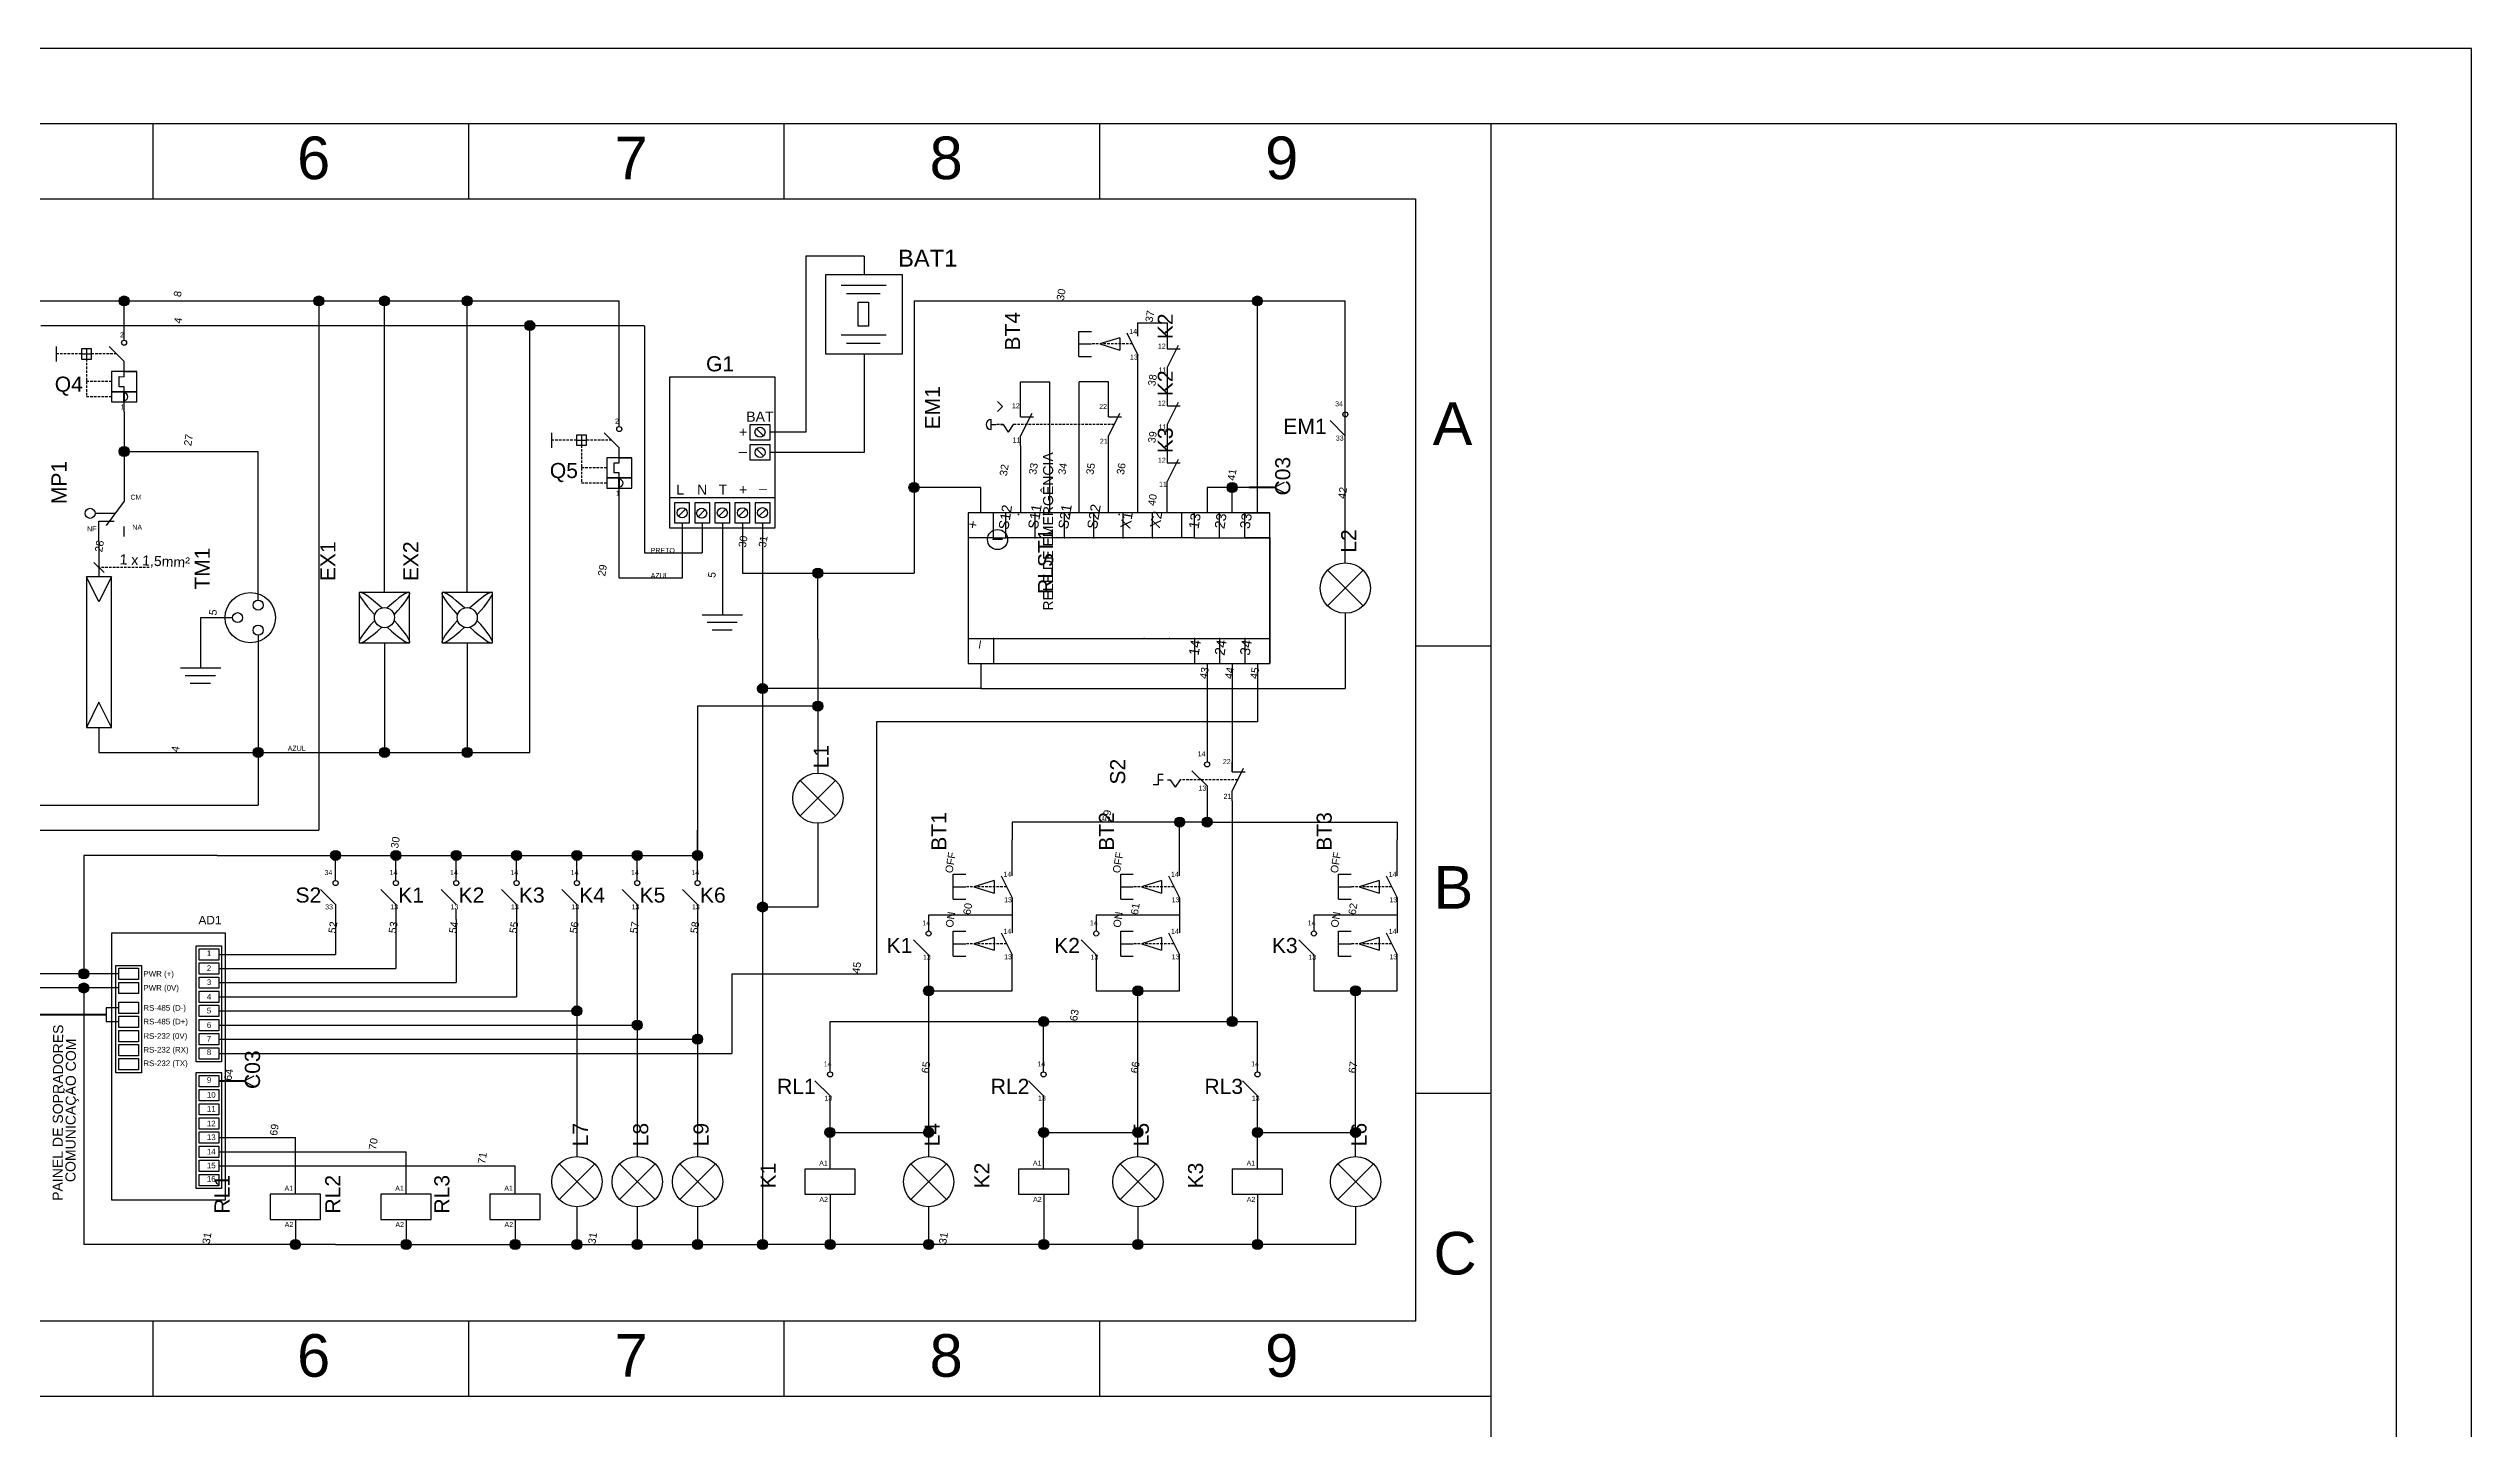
# Model space of a CAD drawing. Header units: millimetres. Extents: x 100 to 940, y 71 to 694.
# Drawn here: x 458.1 to 940, y 419.4 to 693.9 of the extents above; entities that cross this region are included whole.
import ezdxf
from ezdxf.enums import TextEntityAlignment as Align

# ---------------------------------------------------------------- set-up
doc = ezdxf.new("R2010")
doc.units = ezdxf.units.MM
doc.linetypes.add('DASHED', pattern=[0.75, 0.5, -0.25])
doc.styles.add('Annotative', font='arial.ttf')
doc.styles.add('Notes', font='arial.ttf', dxfattribs={"height": 3})

msp = doc.modelspace()

# ---------------------------------------------------------------- hatches: boundary and pattern name
for points in [[(474.15, 643.7, 1), (472.15, 643.7, 1)], [(512.86, 643.7, 1), (510.86, 643.7, 1)], [(525.92, 643.7, 1), (523.92, 643.7, 1)], [(542.38, 643.7, 1), (540.38, 643.7, 1)], [(699.52, 643.7, 1), (697.52, 643.7, 1)], [(554.81, 638.8, 1), (552.81, 638.8, 1)], [(474.15, 613.75, 1), (472.15, 613.75, 1)], [(631.24, 606.58, 1), (629.24, 606.58, 1)], [(694.52, 606.58, 1), (692.52, 606.58, 1)], [(612.12, 589.57, 1), (610.12, 589.57, 1)], [(601.12, 566.58, 1), (599.12, 566.58, 1)], [(612.12, 563.11, 1), (610.12, 563.11, 1)], [(500.81, 553.88, 1), (498.81, 553.88, 1)], [(525.92, 553.88, 1), (523.92, 553.88, 1)], [(542.38, 553.88, 1), (540.38, 553.88, 1)], [(684.07, 540.03, 1), (682.07, 540.03, 1)], [(689.52, 540.03, 1), (687.52, 540.03, 1)], [(516.2, 533.39, 1), (514.2, 533.39, 1)], [(528.2, 533.39, 1), (526.2, 533.39, 1)], [(540.2, 533.39, 1), (538.2, 533.39, 1)], [(552.2, 533.39, 1), (550.2, 533.39, 1)], [(564.2, 533.39, 1), (562.2, 533.39, 1)], [(576.2, 533.39, 1), (574.2, 533.39, 1)], [(588.2, 533.39, 1), (586.2, 533.39, 1)], [(601.12, 523.13, 1), (599.12, 523.13, 1)], [(466.11, 509.83, 1), (464.11, 509.83, 1)], [(466.11, 507.02, 1), (464.11, 507.02, 1)], [(634.15, 506.46, 1), (632.15, 506.46, 1)], [(675.77, 506.46, 1), (673.77, 506.46, 1)], [(719.06, 506.46, 1), (717.06, 506.46, 1)], [(564.2, 502.45, 1), (562.2, 502.45, 1)], [(657.02, 500.33, 1), (655.02, 500.33, 1)], [(694.52, 500.33, 1), (692.52, 500.33, 1)], [(576.2, 499.64, 1), (574.2, 499.64, 1)], [(588.2, 496.83, 1), (586.2, 496.83, 1)], [(614.52, 478.28, 1), (612.52, 478.28, 1)], [(634.15, 478.28, 1), (632.15, 478.28, 1)], [(657.02, 478.28, 1), (655.02, 478.28, 1)], [(675.77, 478.28, 1), (673.77, 478.28, 1)], [(699.53, 478.28, 1), (697.53, 478.28, 1)], [(719.06, 478.28, 1), (717.06, 478.28, 1)], [(508.2, 455.98, 1), (506.2, 455.98, 1)], [(530.22, 455.98, 1), (528.22, 455.98, 1)], [(551.91, 455.98, 1), (549.91, 455.98, 1)], [(564.2, 455.98, 1), (562.2, 455.98, 1)], [(576.2, 455.98, 1), (574.2, 455.98, 1)], [(588.2, 455.98, 1), (586.2, 455.98, 1)], [(601.12, 455.98, 1), (599.12, 455.98, 1)], [(614.54, 455.98, 1), (612.54, 455.98, 1)], [(634.15, 455.98, 1), (632.15, 455.98, 1)], [(657.04, 455.98, 1), (655.04, 455.98, 1)], [(675.77, 455.98, 1), (673.77, 455.98, 1)], [(699.54, 455.98, 1), (697.54, 455.98, 1)]]:
    msp.add_hatch(color=256).paths.add_polyline_path(points)

# ---------------------------------------------------------------- linework, layer by layer
for p, q in [((478.89, 664), (478.89, 679)), ((541.67, 664), (541.67, 679)), ((604.44, 664), (604.44, 679)), ((667.22, 664), (667.22, 679)), ((745, 115), (745, 679)), ((620.32, 652.62), (608.72, 652.62)), ((608.72, 652.62), (608.72, 617.58)), ((620.32, 652.62), (620.32, 648.97)), ((615.72, 646.84), (624.72, 646.84)), ((208.01, 643.7), (473.15, 643.7)), ((472.42, 643.7), (571.62, 643.7)), ((473.15, 635.9), (473.15, 643.7)), ((498.81, 643.7), (524.92, 643.7)), ((511.86, 643.7), (511.86, 538.39)), ((524.92, 585.7), (524.92, 643.7)), ((541.38, 585.7), (541.38, 643.7)), ((571.62, 620.72), (571.62, 643.7)), ((616.79, 645.16), (623.54, 645.16)), ((630.24, 643.7), (688.52, 643.7)), ((630.24, 643.7), (630.24, 589.57)), ((688.52, 643.7), (693.52, 643.7)), ((693.52, 643.7), (716.02, 643.7)), ((698.52, 606.58), (698.52, 643.7)), ((716.02, 595.2), (716.02, 643.7)), ((456.59, 638.8), (576.62, 638.8)), ((473.15, 635.9), (473.15, 637.9)), ((473.15, 635.9), (473.15, 637.9)), ((553.81, 553.88), (553.81, 638.7)), ((576.62, 638.7), (576.62, 593.57)), ((615.72, 636.99), (624.72, 636.99)), ((663.05, 632.64), (663.05, 637.64)), ((663.05, 637.64), (665.55, 637.64)), ((671.17, 636.39), (667.17, 635.14)), ((671.17, 636.39), (671.17, 633.89)), ((672.56, 637.35), (674.77, 632.94)), ((674.77, 639.38), (680.6, 639.38)), ((674.77, 636.69), (674.77, 639.38)), ((680.6, 639.38), (680.6, 634.21)), ((459.65, 634.65), (459.65, 631.65)), ((464.65, 633.15), (466.65, 633.15)), ((465.65, 634.15), (465.65, 632.15)), ((473.15, 631.65), (470.15, 634.65)), ((473.15, 629.65), (473.15, 631.65)), ((616.79, 635.3), (623.54, 635.3)), ((620.32, 633.1), (620.32, 613.57)), ((663.05, 635.14), (665.55, 635.14)), ((663.05, 632.64), (665.55, 632.64)), ((667.17, 635.14), (671.17, 633.89)), ((674.77, 601.58), (674.77, 632.94)), ((682.8, 634.87), (680.6, 630.46)), ((680.6, 634.21), (683.18, 634.21)), ((472.15, 626.65), (472.15, 628.65)), ((472.15, 628.65), (473.15, 628.64)), ((473.15, 626.65), (472.15, 626.65)), ((473.15, 628.64), (473.15, 629.65)), ((473.15, 629.65), (475.65, 629.65)), ((473.15, 625.65), (473.15, 626.65)), ((651.43, 622.64), (651.43, 627.64)), ((651.43, 627.64), (657.27, 627.64)), ((657.27, 601.58), (657.27, 627.64)), ((663.1, 601.58), (663.1, 627.64)), ((668.93, 627.64), (663.1, 627.64)), ((668.93, 622.64), (668.93, 627.64)), ((680.6, 630.46), (680.6, 622.87)), ((473.15, 621.65), (473.15, 623.65)), ((473.15, 621.65), (473.15, 605.86)), ((647.85, 622.68), (646.85, 623.68)), ((647.85, 622.68), (646.85, 621.68)), ((651.43, 620.64), (651.43, 622.64)), ((651.43, 620.64), (651.43, 622.64)), ((668.93, 620.64), (668.93, 622.64)), ((682.8, 623.53), (680.6, 619.12)), ((680.6, 622.87), (683.18, 622.87)), ((558.12, 617.48), (558.12, 614.48)), ((564.12, 616.98), (564.12, 614.98)), ((571.62, 614.48), (568.62, 617.48)), ((571.62, 618.72), (571.62, 620.72)), ((571.62, 618.72), (571.62, 620.72)), ((600.32, 616.87), (598.91, 618.28)), ((608.72, 617.58), (601.62, 617.58)), ((645.56, 618.1), (645.56, 620.1)), ((645.56, 619.1), (646.56, 619.1)), ((647.46, 619.1), (647.96, 619.1)), ((647.96, 619.1), (648.96, 617.6)), ((649.96, 619.1), (648.96, 617.6)), ((650.46, 619.1), (649.96, 619.1)), ((653.64, 621.3), (651.43, 616.89)), ((651.43, 620.64), (654.02, 620.64)), ((651.43, 614.89), (651.43, 616.89)), ((671.14, 621.3), (668.93, 616.89)), ((668.93, 620.64), (671.52, 620.64)), ((668.93, 614.89), (668.93, 616.89)), ((668.93, 601.58), (668.93, 616.89)), ((680.6, 619.12), (680.6, 611.53)), ((716.02, 616.89), (713.02, 619.89)), ((716.02, 591.58), (716.02, 616.89)), ((473.15, 613.75), (499.81, 613.75)), ((499.81, 584.2), (499.81, 613.75)), ((563.12, 615.98), (565.12, 615.98)), ((571.62, 612.48), (571.62, 614.48)), ((571.62, 611.47), (571.62, 612.48)), ((571.62, 612.48), (574.12, 612.48)), ((600.32, 612.87), (598.91, 614.28)), ((620.32, 613.57), (601.62, 613.57)), ((651.43, 614.89), (651.43, 601.58)), ((682.8, 612.18), (680.6, 607.78)), ((570.62, 609.48), (570.62, 611.48)), ((570.62, 611.48), (571.62, 611.47)), ((571.62, 609.48), (570.62, 609.48)), ((571.62, 608.48), (571.62, 609.48)), ((680.6, 611.53), (683.18, 611.53)), ((680.6, 601.58), (680.6, 607.78)), ((703.85, 607.58), (701.85, 606.58)), ((473.15, 603.86), (469.59, 599.04)), ((473.15, 605.86), (473.15, 603.86)), ((571.62, 604.48), (571.62, 606.48)), ((571.62, 588.57), (571.62, 604.48)), ((581.62, 604.57), (602.62, 604.57)), ((643.52, 606.58), (630.24, 606.58)), ((643.52, 601.58), (643.52, 606.58)), ((693.52, 606.58), (688.52, 606.58)), ((688.52, 606.58), (688.52, 601.58)), ((693.52, 601.58), (693.52, 606.58)), ((696.88, 606.58), (693.52, 606.58)), ((698.52, 601.58), (698.52, 606.58)), ((701.85, 606.58), (703.85, 605.58)), ((471.37, 601.45), (467.37, 601.45)), ((468.15, 595.86), (468.15, 599.86)), ((468.15, 599.86), (471.15, 599.86)), ((473.15, 596.86), (473.15, 598.86)), ((583.41, 600.87), (584.82, 602.28)), ((584.12, 599.57), (584.12, 588.57)), ((585.62, 599.57), (585.62, 600.57)), ((587.31, 600.76), (588.72, 602.18)), ((588.12, 599.57), (588.12, 593.57)), ((591.41, 600.87), (592.82, 602.28)), ((592.12, 599.57), (592.12, 581.29)), ((595.41, 600.87), (596.82, 602.28)), ((596.12, 599.57), (596.12, 589.57)), ((599.41, 600.87), (600.83, 602.28)), ((600.12, 599.57), (600.12, 523.13)), ((646.02, 601.58), (641.02, 601.58)), ((646.02, 596.58), (646.02, 601.58)), ((648.52, 596.58), (648.52, 601.58)), ((654.35, 596.58), (654.35, 601.58)), ((660.18, 596.58), (660.18, 601.58)), ((666.02, 596.58), (666.02, 601.58)), ((671.85, 596.58), (671.85, 601.58)), ((677.68, 596.58), (677.68, 601.58)), ((683.52, 596.58), (683.52, 601.58)), ((686.02, 596.58), (686.02, 601.58)), ((691.02, 596.58), (691.02, 601.58)), ((696.02, 596.58), (696.02, 601.58)), ((696.02, 601.58), (701.02, 601.58)), ((701.02, 596.58), (701.02, 601.58)), ((468.15, 595.86), (468.15, 588.85)), ((576.62, 593.57), (588.12, 593.57)), ((646.02, 596.58), (641.02, 596.58)), ((647.85, 596.23), (645.85, 596.23)), ((646.02, 596.58), (648.52, 596.58)), ((648.52, 596.58), (648.52, 596.58)), ((683.52, 596.58), (648.52, 596.58)), ((686.02, 596.58), (683.52, 596.58)), ((683.52, 596.58), (683.52, 596.58)), ((686.02, 596.58), (701.02, 596.58)), ((701.02, 596.58), (696.02, 596.58)), ((701.02, 596.58), (701.02, 576.58)), ((468.15, 583.85), (465.65, 588.85)), ((467.15, 591.68), (469.15, 589.68)), ((470.65, 588.85), (468.15, 583.85)), ((584.12, 588.57), (571.62, 588.57)), ((596.12, 589.57), (611.12, 589.57)), ((611.12, 576.43), (611.12, 589.57)), ((611.12, 589.57), (630.24, 589.57)), ((719.55, 590.12), (712.48, 583.05)), ((712.48, 590.12), (719.55, 583.05)), ((494.72, 580.68), (488.35, 580.68)), ((488.35, 580.68), (488.35, 570.68)), ((588.12, 581.29), (596.12, 581.29)), ((589.07, 579.79), (595.07, 579.79)), ((590.08, 578.29), (594.08, 578.29)), ((716.02, 581.58), (716.02, 566.58)), ((499.81, 577.2), (499.81, 553.88)), ((524.92, 575.7), (524.92, 553.88)), ((541.38, 575.7), (541.38, 553.88)), ((611.12, 576.43), (611.12, 549.78)), ((641.02, 576.58), (701.02, 576.58)), ((646.02, 576.58), (646.02, 571.58)), ((686.02, 576.58), (686.02, 571.58)), ((691.02, 576.58), (691.02, 571.58)), ((696.02, 576.58), (696.02, 571.58)), ((701.02, 576.58), (701.02, 571.58)), ((745, 575), (730, 575)), ((484.35, 570.68), (492.35, 570.68)), ((485.3, 569.18), (491.3, 569.18)), ((641.02, 571.58), (646.02, 571.58)), ((643.52, 571.58), (643.52, 566.58)), ((686.02, 571.58), (691.02, 571.58)), ((688.52, 571.58), (688.52, 552)), ((691.02, 571.58), (696.02, 571.58)), ((693.52, 571.58), (693.52, 550)), ((698.54, 571.58), (698.54, 559.99)), ((468.15, 563.85), (465.65, 558.85)), ((470.65, 558.85), (468.15, 563.85)), ((486.31, 567.68), (490.31, 567.68)), ((643.52, 566.58), (600.12, 566.58)), ((643.52, 566.58), (716.02, 566.58)), ((611.12, 563.11), (587.2, 563.11)), ((587.2, 563.11), (587.2, 533.39)), ((698.54, 559.99), (622.78, 559.99)), ((622.78, 559.99), (622.78, 509.8)), ((468.15, 558.85), (468.15, 553.88)), ((468.15, 553.88), (499.81, 553.88)), ((499.81, 553.88), (553.81, 553.88)), ((499.81, 553.88), (499.81, 543.39)), ((679.77, 549.46), (678.77, 549.46)), ((678.77, 549.46), (678.77, 547.46)), ((688.52, 547.25), (685.52, 550.25)), ((693.52, 550), (693.52, 552)), ((695.72, 550.66), (693.52, 546.25)), ((693.52, 550), (696.1, 550)), ((614.65, 548.32), (607.58, 541.24)), ((607.58, 548.32), (614.65, 541.24)), ((678.77, 547.46), (677.77, 547.46)), ((678.77, 548.46), (679.77, 548.46)), ((680.67, 548.46), (681.17, 548.46)), ((681.17, 548.46), (682.17, 546.96)), ((683.17, 548.46), (682.17, 546.96)), ((688.52, 547.25), (688.52, 540.03)), ((693.52, 544.25), (693.52, 546.25)), ((436.24, 543.39), (499.81, 543.39)), ((611.12, 539.78), (611.12, 523.13)), ((688.52, 540.03), (649.75, 540.03)), ((649.75, 540.03), (649.75, 536.51)), ((683.07, 536.51), (683.07, 540.03)), ((688.52, 540.03), (726.36, 540.03)), ((693.52, 544.25), (693.52, 500.33)), ((726.36, 540.03), (726.36, 536.51)), ((441.24, 538.39), (511.86, 538.39)), ((587.2, 528.39), (587.2, 538.39)), ((649.75, 532.94), (649.75, 536.51)), ((683.07, 532.94), (683.07, 536.51)), ((726.36, 532.94), (726.36, 536.51)), ((491.62, 533.39), (465.11, 533.39)), ((465.11, 533.39), (465.11, 509.83)), ((491.62, 533.39), (587.2, 533.39)), ((515.2, 528.39), (515.2, 533.39)), ((527.2, 528.39), (527.2, 533.39)), ((539.2, 528.39), (539.2, 533.39)), ((551.2, 528.39), (551.2, 533.39)), ((563.2, 528.39), (563.2, 533.39)), ((575.2, 528.39), (575.2, 533.39)), ((649.75, 529.36), (649.75, 532.94)), ((683.07, 529.36), (683.07, 532.94)), ((726.36, 529.36), (726.36, 532.94)), ((515.2, 523.64), (512.2, 526.64)), ((527.2, 523.64), (524.2, 526.64)), ((539.2, 523.64), (536.2, 526.64)), ((551.2, 523.64), (548.2, 526.64)), ((563.2, 523.64), (560.2, 526.64)), ((575.2, 523.64), (572.2, 526.64)), ((587.2, 523.64), (584.2, 526.64)), ((638.04, 524.66), (638.04, 529.66)), ((638.04, 529.66), (640.54, 529.66)), ((638.04, 527.16), (640.54, 527.16)), ((646.15, 528.41), (642.15, 527.16)), ((642.15, 527.16), (646.15, 525.91)), ((646.15, 528.41), (646.15, 525.91)), ((647.55, 529.36), (649.75, 524.96)), ((671.35, 524.66), (671.35, 529.66)), ((671.35, 529.66), (673.85, 529.66)), ((671.35, 527.16), (673.85, 527.16)), ((679.46, 528.41), (675.46, 527.16)), ((675.46, 527.16), (679.46, 525.91)), ((679.46, 528.41), (679.46, 525.91)), ((680.86, 529.36), (683.07, 524.96)), ((714.65, 524.66), (714.65, 529.66)), ((714.65, 529.66), (717.15, 529.66)), ((714.65, 527.16), (717.15, 527.16)), ((722.76, 528.41), (718.76, 527.16)), ((718.76, 527.16), (722.76, 525.91)), ((722.76, 528.41), (722.76, 525.91)), ((724.16, 529.36), (726.36, 524.96)), ((515.2, 523.64), (515.2, 513.7)), ((527.2, 523.64), (527.2, 510.89)), ((539.2, 520.64), (539.2, 522.64)), ((539.2, 520.64), (539.2, 508.08)), ((551.2, 523.64), (551.2, 505.26)), ((563.2, 523.64), (563.2, 473.48)), ((575.2, 523.64), (575.2, 473.48)), ((587.2, 523.64), (587.2, 473.48)), ((611.12, 523.13), (600.12, 523.13)), ((600.12, 523.13), (600.12, 513.54)), ((649.75, 521.49), (633.15, 521.49)), ((633.15, 521.49), (633.15, 518.36)), ((638.04, 524.66), (640.54, 524.66)), ((649.75, 524.96), (649.75, 521.49)), ((649.75, 521.49), (649.75, 518.02)), ((683.07, 521.49), (666.47, 521.49)), ((666.47, 521.49), (666.47, 518.36)), ((671.35, 524.66), (673.85, 524.66)), ((683.07, 524.96), (683.07, 521.49)), ((683.07, 521.49), (683.07, 518.02)), ((726.36, 521.49), (709.77, 521.49)), ((709.77, 521.49), (709.77, 518.36)), ((714.65, 524.66), (717.15, 524.66)), ((726.36, 524.96), (726.36, 521.49)), ((726.36, 521.49), (726.36, 518.02)), ((633.15, 513.61), (630.15, 516.61)), ((638.04, 513.32), (638.04, 518.32)), ((638.04, 518.32), (640.54, 518.32)), ((638.04, 515.82), (640.54, 515.82)), ((646.15, 517.07), (642.15, 515.82)), ((642.15, 515.82), (646.15, 514.57)), ((646.15, 517.07), (646.15, 514.57)), ((647.55, 518.02), (649.75, 513.61)), ((666.47, 513.61), (663.47, 516.61)), ((671.35, 513.32), (671.35, 518.32)), ((671.35, 518.32), (673.85, 518.32)), ((671.35, 515.82), (673.85, 515.82)), ((679.46, 517.07), (675.46, 515.82)), ((675.46, 515.82), (679.46, 514.57)), ((679.46, 517.07), (679.46, 514.57)), ((680.86, 518.02), (683.07, 513.61)), ((709.77, 513.61), (706.77, 516.61)), ((714.65, 513.32), (714.65, 518.32)), ((714.65, 518.32), (717.15, 518.32)), ((714.65, 515.82), (717.15, 515.82)), ((722.76, 517.07), (718.76, 515.82)), ((718.76, 515.82), (722.76, 514.57)), ((722.76, 517.07), (722.76, 514.57)), ((724.16, 518.02), (726.36, 513.61)), ((491.98, 513.7), (515.2, 513.7)), ((491.98, 510.89), (527.2, 510.89)), ((600.12, 513.54), (600.12, 455.98)), ((633.15, 513.61), (633.15, 506.46)), ((638.04, 513.32), (640.54, 513.32)), ((649.75, 510.04), (649.75, 513.61)), ((666.47, 513.61), (666.47, 506.46)), ((671.35, 513.32), (673.85, 513.32)), ((683.07, 510.04), (683.07, 513.61)), ((709.77, 513.61), (709.77, 506.46)), ((714.65, 513.32), (717.15, 513.32)), ((726.36, 510.04), (726.36, 513.61)), ((465.11, 509.83), (305.97, 509.83)), ((465.11, 507.02), (356.39, 507.02)), ((472.08, 509.83), (465.11, 509.83)), ((472.08, 507.02), (465.11, 507.02)), ((465.11, 507.02), (465.11, 455.98)), ((491.98, 508.08), (539.2, 508.08)), ((622.78, 509.8), (594, 509.8)), ((594, 509.8), (594, 494.01)), ((633.15, 506.46), (649.75, 506.46)), ((633.15, 506.46), (633.15, 473.48)), ((649.75, 506.46), (649.75, 510.04)), ((666.47, 506.46), (683.07, 506.46)), ((674.77, 473.48), (674.77, 506.46)), ((683.07, 506.46), (683.07, 510.04)), ((709.77, 506.46), (726.36, 506.46)), ((718.06, 473.48), (718.06, 506.46)), ((726.36, 506.46), (726.36, 510.04)), ((472.08, 503.08), (469.58, 503.08)), ((469.58, 503.08), (469.58, 500.27)), ((491.98, 505.26), (551.2, 505.26)), ((491.98, 502.45), (563.2, 502.45)), ((472.08, 500.27), (469.58, 500.27)), ((491.98, 499.64), (575.2, 499.64)), ((491.98, 496.83), (587.2, 496.83)), ((613.54, 490.33), (613.54, 500.33)), ((613.54, 500.33), (698.54, 500.33)), ((656.02, 490.33), (656.02, 500.33)), ((698.54, 490.33), (698.54, 500.33)), ((491.98, 494.01), (594, 494.01)), ((498.96, 489.5), (496.96, 488.5)), ((496.96, 488.5), (498.96, 487.5)), ((613.54, 485.58), (610.54, 488.58)), ((656.02, 485.58), (653.02, 488.58)), ((698.54, 485.58), (695.54, 488.58)), ((613.54, 470.98), (613.54, 485.58)), ((656.02, 470.98), (656.02, 485.58)), ((698.54, 470.98), (698.54, 485.58)), ((745, 486), (730, 486)), ((491.98, 477.25), (507.2, 477.25)), ((507.2, 465.98), (507.2, 477.25)), ((613.54, 478.28), (633.15, 478.28)), ((656.02, 478.28), (674.77, 478.28)), ((698.54, 478.28), (718.06, 478.28)), ((491.98, 474.44), (529.22, 474.44)), ((529.22, 465.98), (529.22, 474.44)), ((491.98, 471.63), (550.91, 471.63)), ((550.91, 465.98), (550.91, 471.63)), ((566.74, 472.01), (559.67, 464.94)), ((559.67, 472.01), (566.74, 464.94)), ((578.74, 472.01), (571.67, 464.94)), ((571.67, 472.01), (578.74, 464.94)), ((590.74, 472.01), (583.67, 464.94)), ((583.67, 472.01), (590.74, 464.94)), ((636.69, 472.01), (629.62, 464.94)), ((629.62, 472.01), (636.69, 464.94)), ((678.3, 472.01), (671.23, 464.94)), ((671.23, 472.01), (678.3, 464.94)), ((721.6, 472.01), (714.53, 464.94)), ((714.53, 472.01), (721.6, 464.94)), ((563.2, 463.48), (563.2, 455.98)), ((575.2, 463.48), (575.2, 455.98)), ((587.2, 463.48), (587.2, 455.98)), ((613.54, 465.98), (613.54, 455.98)), ((633.15, 463.48), (633.15, 455.98)), ((656.04, 465.98), (656.04, 455.98)), ((674.77, 463.48), (674.77, 455.98)), ((698.54, 465.98), (698.54, 455.98)), ((718.06, 463.48), (718.06, 455.98)), ((507.2, 460.98), (507.2, 455.98)), ((529.22, 460.98), (529.22, 455.98)), ((550.91, 460.98), (550.91, 455.98)), ((515.2, 455.98), (465.11, 455.98)), ((515.2, 455.98), (600.12, 455.98)), ((718.06, 455.98), (600.12, 455.98)), ((478.89, 440.74), (416.11, 440.74)), ((478.89, 425.74), (478.89, 440.74)), ((541.67, 425.74), (541.67, 440.74)), ((604.44, 425.74), (604.44, 440.74)), ((667.22, 425.74), (667.22, 440.74)), ((730, 425.74), (165, 425.74)), ((745, 425.74), (730, 425.74))]:
    msp.add_line(p, q)
at = {"linetype": 'DASHED'}
for p, q in [((464.65, 633.15), (459.65, 633.15)), ((465.65, 632.15), (465.65, 624.65)), ((471.65, 633.15), (466.65, 633.15)), ((673.67, 635.14), (665.55, 635.14)), ((470.65, 627.65), (465.65, 627.65)), ((470.65, 624.65), (465.65, 624.65)), ((647.96, 619.1), (646.56, 619.1)), ((670.04, 619.1), (650.46, 619.1)), ((563.12, 615.98), (558.12, 615.98)), ((564.12, 614.98), (564.12, 607.48)), ((570.12, 615.98), (565.12, 615.98)), ((569.12, 610.48), (564.12, 610.48)), ((569.12, 607.48), (564.12, 607.48)), ((478.15, 590.68), (468.15, 590.68)), ((694.62, 548.46), (683.17, 548.46)), ((648.65, 527.16), (640.54, 527.16)), ((681.96, 527.16), (673.85, 527.16)), ((725.26, 527.16), (717.15, 527.16)), ((648.65, 515.82), (640.54, 515.82)), ((681.96, 515.82), (673.85, 515.82)), ((725.26, 515.82), (717.15, 515.82))]:
    msp.add_line(p, q, dxfattribs=at)
at = {"lineweight": 40}
for p, q in [((473.15, 623.65), (473.15, 625.65)), ((571.62, 606.48), (571.62, 608.48))]:
    msp.add_line(p, q, dxfattribs=at)
at = {"lineweight": 50}
for p, q in [((701.85, 606.58), (696.88, 606.58)), ((469.58, 501.67), (453.51, 501.67)), ((496.96, 488.5), (491.98, 488.5))]:
    msp.add_line(p, q, dxfattribs=at)
for points in [[(100, 100), (940, 100), (940, 693.94), (100, 693.94)], [(150, 679), (925, 679), (925, 115), (150, 115)], [(165, 664), (730, 664), (730, 440.74), (165, 440.74)], [(612.73, 648.97), (627.91, 648.97), (627.91, 633.1), (612.73, 633.1)], [(619.13, 643.46), (621.19, 643.46), (621.19, 638.67), (619.13, 638.67)], [(464.65, 632.15), (466.65, 632.15), (466.65, 634.15), (464.65, 634.15)], [(470.65, 625.65), (475.65, 625.65), (475.65, 629.65), (470.65, 629.65)], [(581.62, 598.57), (602.62, 598.57), (602.62, 628.57), (581.62, 628.57)], [(470.65, 623.65), (475.65, 623.65), (475.65, 625.65), (470.65, 625.65)], [(563.12, 614.98), (565.12, 614.98), (565.12, 616.98), (563.12, 616.98)], [(601.62, 616.07), (601.62, 619.07), (597.62, 619.07), (597.62, 616.07)], [(569.12, 608.48), (574.12, 608.48), (574.12, 612.47), (569.12, 612.48)], [(601.62, 612.07), (601.62, 615.07), (597.62, 615.07), (597.62, 612.07)], [(569.12, 606.48), (574.12, 606.48), (574.12, 608.48), (569.12, 608.48)], [(582.62, 599.57), (585.62, 599.57), (585.62, 603.57), (582.62, 603.57)], [(586.62, 599.57), (589.62, 599.57), (589.62, 603.57), (586.62, 603.57)], [(590.62, 599.57), (593.62, 599.57), (593.62, 603.57), (590.62, 603.57)], [(594.62, 599.57), (597.62, 599.57), (597.62, 603.57), (594.62, 603.57)], [(598.62, 599.57), (601.62, 599.57), (601.62, 603.57), (598.62, 603.57)], [(641.02, 571.58), (701.02, 571.58), (701.02, 601.58), (641.02, 601.58)], [(465.65, 558.85), (470.65, 558.85), (470.65, 588.85), (465.65, 588.85)], [(519.92, 575.7), (529.92, 575.7), (529.92, 585.7), (519.92, 585.7)], [(536.38, 575.7), (546.38, 575.7), (546.38, 585.7), (536.38, 585.7)], [(470.73, 517.98), (493.23, 517.98), (493.23, 464.78), (470.73, 464.78)], [(471.51, 490.14), (471.51, 511.52), (476.58, 511.52), (476.58, 490.14)], [(472.08, 508.71), (472.08, 510.96), (476.01, 510.96), (476.01, 508.71)], [(487.48, 492.33), (487.48, 515.39), (492.54, 515.39), (492.54, 492.33)], [(488.04, 512.58), (488.04, 514.83), (491.98, 514.83), (491.98, 512.58)], [(488.04, 509.76), (488.04, 512.01), (491.98, 512.01), (491.98, 509.76)], [(472.08, 505.89), (472.08, 508.14), (476.01, 508.14), (476.01, 505.89)], [(488.04, 506.95), (488.04, 509.2), (491.98, 509.2), (491.98, 506.95)], [(488.04, 504.14), (488.04, 506.39), (491.98, 506.39), (491.98, 504.14)], [(472.08, 501.96), (472.08, 504.21), (476.01, 504.21), (476.01, 501.96)], [(472.08, 499.14), (472.08, 501.39), (476.01, 501.39), (476.01, 499.14)], [(488.04, 501.33), (488.04, 503.58), (491.98, 503.58), (491.98, 501.33)], [(472.08, 496.33), (472.08, 498.58), (476.01, 498.58), (476.01, 496.33)], [(488.04, 498.51), (488.04, 500.76), (491.98, 500.76), (491.98, 498.51)], [(488.04, 495.7), (488.04, 497.95), (491.98, 497.95), (491.98, 495.7)], [(472.08, 493.52), (472.08, 495.77), (476.01, 495.77), (476.01, 493.52)], [(472.08, 490.71), (472.08, 492.96), (476.01, 492.96), (476.01, 490.71)], [(488.04, 492.89), (488.04, 495.14), (491.98, 495.14), (491.98, 492.89)], [(487.48, 467.13), (487.48, 490.19), (492.54, 490.19), (492.54, 467.13)], [(488.04, 487.38), (488.04, 489.63), (491.98, 489.63), (491.98, 487.38)], [(488.04, 484.57), (488.04, 486.82), (491.98, 486.82), (491.98, 484.57)], [(488.04, 481.75), (488.04, 484), (491.98, 484), (491.98, 481.75)], [(488.04, 478.94), (488.04, 481.19), (491.98, 481.19), (491.98, 478.94)], [(488.04, 476.13), (488.04, 478.38), (491.98, 478.38), (491.98, 476.13)], [(488.04, 473.32), (488.04, 475.57), (491.98, 475.57), (491.98, 473.32)], [(488.04, 470.5), (488.04, 472.75), (491.98, 472.75), (491.98, 470.5)], [(488.04, 467.69), (488.04, 469.94), (491.98, 469.94), (491.98, 467.69)], [(608.54, 465.98), (618.54, 465.98), (618.54, 470.98), (608.54, 470.98)], [(651.04, 465.98), (661.04, 465.98), (661.04, 470.98), (651.04, 470.98)], [(693.54, 465.98), (703.54, 465.98), (703.54, 470.98), (693.54, 470.98)], [(502.2, 460.98), (512.2, 460.98), (512.2, 465.98), (502.2, 465.98)], [(524.22, 460.98), (534.22, 460.98), (534.22, 465.98), (524.22, 465.98)], [(545.91, 460.98), (555.91, 460.98), (555.91, 465.98), (545.91, 465.98)]]:
    msp.add_lwpolyline(points, close=True)
for centre, radius in [((473.15, 643.7), 1), ((511.86, 643.7), 1), ((524.92, 643.7), 1), ((541.38, 643.7), 1), ((698.52, 643.7), 1), ((553.81, 638.8), 1), ((473.15, 635.4), 0.5), ((571.62, 618.22), 0.5), ((599.61, 617.58), 1), ((716.02, 621.14), 0.5), ((473.15, 613.75), 1), ((599.62, 613.57), 1), ((630.24, 606.58), 1), ((693.52, 606.58), 1), ((466.37, 601.45), 1), ((584.12, 601.57), 1), ((588.01, 601.47), 1), ((592.12, 601.57), 1), ((596.12, 601.57), 1), ((600.12, 601.58), 1), ((646.85, 596.23), 2), ((611.12, 589.57), 1), ((716.02, 586.58), 5), ((498.24, 580.7), 5), ((499.81, 583.2), 1), ((495.72, 580.7), 1), ((499.81, 578.2), 1), ((524.92, 580.7), 2), ((541.38, 580.7), 2), ((600.12, 566.58), 1), ((611.12, 563.11), 1), ((499.81, 553.88), 1), ((524.92, 553.88), 1), ((541.38, 553.88), 1), ((611.12, 544.78), 5), ((688.52, 551.5), 0.5), ((683.07, 540.03), 1), ((688.52, 540.03), 1), ((515.2, 533.39), 1), ((527.2, 533.39), 1), ((539.2, 533.39), 1), ((551.2, 533.39), 1), ((563.2, 533.39), 1), ((575.2, 533.39), 1), ((587.2, 533.39), 1), ((515.2, 527.89), 0.5), ((527.2, 527.89), 0.5), ((539.2, 527.89), 0.5), ((551.2, 527.89), 0.5), ((563.2, 527.89), 0.5), ((575.2, 527.89), 0.5), ((587.2, 527.89), 0.5), ((600.12, 523.13), 1), ((633.15, 517.86), 0.5), ((666.47, 517.86), 0.5), ((709.77, 517.86), 0.5), ((465.11, 509.83), 1), ((465.11, 507.02), 1), ((633.15, 506.46), 1), ((674.77, 506.46), 1), ((718.06, 506.46), 1), ((563.2, 502.45), 1), ((656.02, 500.33), 1), ((693.52, 500.33), 1), ((575.2, 499.64), 1), ((587.2, 496.83), 1), ((613.54, 489.83), 0.5), ((656.02, 489.83), 0.5), ((698.54, 489.83), 0.5), ((613.52, 478.28), 1), ((633.15, 478.28), 1), ((656.02, 478.28), 1), ((674.77, 478.28), 1), ((698.53, 478.28), 1), ((718.06, 478.28), 1), ((563.2, 468.48), 5), ((575.2, 468.48), 5), ((587.2, 468.48), 5), ((633.15, 468.48), 5), ((674.77, 468.48), 5), ((718.06, 468.48), 5), ((507.2, 455.98), 1), ((529.22, 455.98), 1), ((550.91, 455.98), 1), ((563.2, 455.98), 1), ((575.2, 455.98), 1), ((587.2, 455.98), 1), ((600.12, 455.98), 1), ((613.54, 455.98), 1), ((633.15, 455.98), 1), ((656.04, 455.98), 1), ((674.77, 455.98), 1), ((698.54, 455.98), 1)]:
    msp.add_circle(centre, radius)
for centre, radius, start, end in [((473.15, 624.65), 0.75, 270, 90), ((645.56, 619.1), 1, 90, 270), ((571.62, 607.48), 0.75, 270, 90)]:
    msp.add_arc(centre, radius, start, end)
for centre, major_axis, start_param, end_param in [((524.92, 580.7), (5, -5), 8.104015, 10.745541), ((524.92, 580.7), (-5, -5), 1.820829, 4.462356), ((541.38, 580.7), (5, -5), 8.104015, 10.745541), ((541.38, 580.7), (-5, -5), 1.820829, 4.462356), ((524.92, 580.7), (-5, -5), 4.962422, 7.603949), ((524.92, 580.7), (5, -5), 4.962422, 7.603949), ((541.38, 580.7), (-5, -5), 4.962422, 7.603949), ((541.38, 580.7), (5, -5), 4.962422, 7.603949)]:
    msp.add_ellipse(centre, major_axis=major_axis, ratio=0.141421, start_param=start_param, end_param=end_param)
for p in [(651.02, 601.2), (656.02, 601.2), (661.02, 601.2), (666.02, 601.2), (671.02, 601.2), (646.02, 596.58), (654.35, 596.58), (660.18, 596.58), (666.02, 596.58), (671.85, 596.58), (677.68, 596.58), (686.02, 596.58), (691.02, 596.58), (696.02, 596.58), (701.02, 596.58), (646.02, 576.58), (676.02, 576.58), (681.02, 576.58), (686.02, 576.58), (691.02, 576.58), (696.02, 576.58), (701.02, 576.58)]:
    msp.add_point(p)

# ---------------------------------------------------------------- texts
for s, height, style, p in [('6', 8.48, 'Notes', (507.55, 667.93)), ('7', 8.48, 'Notes', (570.69, 667.93)), ('8', 8.48, 'Notes', (633.34, 667.93)), ('9', 8.48, 'Notes', (700.07, 667.93)), ('2', 1, 'Notes', (472.32, 636.46)), ('14', 1, 'Notes', (673.05, 637.12)), ('G1', 3, 'Notes', (588.88, 629.7)), ('13', 1, 'Notes', (673.18, 632.04)), ('12', 1, 'Notes', (678.74, 634.21)), ('Q4', 3, 'Notes', (459.35, 625.65)), ('11', 1, 'Notes', (678.88, 629.47)), ('1', 1, 'Notes', (472.47, 622.12)), ('BAT', 2, 'Notes', (596.87, 619.68)), ('12', 1, 'Notes', (649.72, 622.35)), ('22', 1, 'Notes', (667.07, 622.21)), ('12', 1, 'Notes', (678.74, 622.87)), ('34', 1, 'Notes', (714, 622.74)), ('A', 8.48, 'Notes', (733.39, 615.03)), ('2', 1, 'Notes', (570.78, 619.29)), ('+', 2, 'Notes', (595.44, 616.64)), ('11', 1, 'Notes', (678.88, 618.13)), ('EM1', 3, 'Notes', (703.69, 617.26)), ('33', 1, 'Notes', (714.12, 615.92)), ('_', 2, 'Notes', (595.44, 614.05)), ('11', 1, 'Notes', (649.85, 615.54)), ('21', 1, 'Notes', (667.21, 615.29)), ('12', 1, 'Notes', (678.74, 611.51)), ('Q5', 3, 'Notes', (557.81, 608.47)), ('11', 1, 'Notes', (678.98, 606.75)), ('CM', 1, 'Notes', (474.41, 604.16)), ('1', 1, 'Notes', (570.93, 604.95)), ('L', 2, 'Notes', (582.95, 605.18)), ('N', 2, 'Notes', (587.09, 605.18)), ('T', 2, 'Notes', (591.37, 605.18)), ('+', 2, 'Notes', (595.44, 605.18)), ('_', 2, 'Notes', (599.44, 606.65)), ('NF', 1, 'Notes', (465.8, 597.85)), ('NA', 1, 'Notes', (474.78, 598.17)), ('PRETO', 1, 'Annotative', (577.87, 593.57)), ('AZUL', 1, 'Annotative', (577.87, 588.57)), ('AZUL', 1, 'Annotative', (505.68, 554.2)), ('14', 1, 'Notes', (686.66, 553.1)), ('22', 1, 'Notes', (691.66, 551.57)), ('13', 1, 'Notes', (686.82, 546.28)), ('21', 1, 'Notes', (691.8, 544.65)), ('34', 1, 'Notes', (513, 529.48)), ('14', 1, 'Notes', (525.95, 529.48)), ('14', 1, 'Notes', (537.95, 529.48)), ('14', 1, 'Notes', (549.95, 529.48)), ('14', 1, 'Notes', (561.95, 529.48)), ('14', 1, 'Notes', (573.95, 529.48)), ('14', 1, 'Notes', (585.95, 529.48)), ('14', 1, 'Notes', (648.03, 529.13)), ('14', 1, 'Notes', (681.35, 529.13)), ('14', 1, 'Notes', (724.65, 529.13)), ('B', 8.48, 'Notes', (733.57, 522.79)), ('S2', 3, 'Notes', (507.23, 524.01)), ('K1', 3, 'Notes', (527.66, 524.01)), ('K2', 3, 'Notes', (539.66, 524.01)), ('K3', 3, 'Notes', (551.66, 524.01)), ('K4', 3, 'Notes', (563.66, 524.01)), ('K5', 3, 'Notes', (575.66, 524.01)), ('K6', 3, 'Notes', (587.66, 524.01)), ('33', 1, 'Notes', (513.13, 522.66)), ('13', 1, 'Notes', (526.08, 522.66)), ('13', 1, 'Notes', (538.08, 522.66)), ('13', 1, 'Notes', (550.08, 522.66)), ('13', 1, 'Notes', (562.08, 522.66)), ('13', 1, 'Notes', (574.08, 522.66)), ('13', 1, 'Notes', (586.08, 522.66)), ('14', 1, 'Notes', (631.9, 519.46)), ('13', 1, 'Notes', (648.16, 524.06)), ('14', 1, 'Notes', (665.22, 519.46)), ('13', 1, 'Notes', (681.48, 524.06)), ('14', 1, 'Notes', (708.52, 519.46)), ('13', 1, 'Notes', (724.78, 524.06)), ('K1', 3, 'Notes', (624.79, 513.98)), ('14', 1, 'Notes', (648.03, 517.79)), ('K2', 3, 'Notes', (658.11, 513.98)), ('14', 1, 'Notes', (681.35, 517.79)), ('K3', 3, 'Notes', (701.4, 513.98)), ('14', 1, 'Notes', (724.65, 517.79)), ('13', 1, 'Notes', (632.03, 512.64)), ('13', 1, 'Notes', (648.16, 512.72)), ('13', 1, 'Notes', (665.35, 512.64)), ('13', 1, 'Notes', (681.48, 512.72)), ('13', 1, 'Notes', (708.65, 512.64)), ('13', 1, 'Notes', (724.78, 512.72)), ('14', 1, 'Notes', (612.29, 491.42)), ('14', 1, 'Notes', (654.77, 491.42)), ('14', 1, 'Notes', (697.29, 491.42)), ('RL1', 3, 'Notes', (603, 485.95)), ('RL2', 3, 'Notes', (645.49, 485.95)), ('RL3', 3, 'Notes', (688, 485.95)), ('13', 1, 'Notes', (612.41, 484.61)), ('13', 1, 'Notes', (654.9, 484.61)), ('13', 1, 'Notes', (697.42, 484.61)), ('A1', 1, 'Notes', (611.38, 471.68)), ('A1', 1, 'Notes', (653.88, 471.68)), ('A1', 1, 'Notes', (696.38, 471.68)), ('A1', 1, 'Notes', (505.05, 466.68)), ('A1', 1, 'Notes', (527.07, 466.68)), ('A1', 1, 'Notes', (548.76, 466.68)), ('A2', 1, 'Notes', (611.42, 464.46)), ('A2', 1, 'Notes', (653.92, 464.46)), ('A2', 1, 'Notes', (696.42, 464.46)), ('A2', 1, 'Notes', (505.08, 459.46)), ('A2', 1, 'Notes', (527.1, 459.46)), ('A2', 1, 'Notes', (548.79, 459.46)), ('C', 8.48, 'Notes', (733.57, 450.01)), ('6', 8.48, 'Notes', (507.55, 429.67)), ('7', 8.48, 'Notes', (570.69, 429.67)), ('8', 8.48, 'Notes', (633.34, 429.67)), ('9', 8.48, 'Notes', (700.07, 429.67))]:
    msp.add_text(s, height=height, dxfattribs=dict(style=style)).set_placement(p)
at = {"lineweight": 30, "style": 'Notes'}
msp.add_text('BAT1', height=3.375, dxfattribs=at).set_placement((627.07, 650.53))
for s, height, rotation, style, p in [('30', 1.5, 80.899, 'Notes', (660.22, 644.85)), ('8', 1.5, 80.899, 'Notes', (484.53, 645)), ('37', 1.5, 80.899, 'Notes', (677.87, 640.53)), ('4', 1.5, 80.899, 'Notes', (484.61, 639.7)), ('38', 1.5, 80.899, 'Notes', (678.38, 627.83)), ('27', 1.5, 80.899, 'Notes', (486.67, 615.91)), ('39', 1.5, 80.899, 'Notes', (678.38, 616.49)), ('32', 1.5, 80.899, 'Notes', (648.89, 609.94)), ('33', 1.5, 80.899, 'Notes', (654.71, 610.2)), ('34', 1.5, 80.899, 'Notes', (660.53, 610.2)), ('35', 1.5, 80.899, 'Notes', (666.09, 610.2)), ('36', 1.5, 80.899, 'Notes', (672.17, 610.2)), ('41', 1.5, 80.899, 'Notes', (694.21, 609.02)), ('S12', 2, 80.899, 'Notes', (649.38, 600.53)), ('S11', 2, 80.899, 'Notes', (655.26, 600.65)), ('S21', 2, 80.899, 'Notes', (661.25, 600.65)), ('S22', 2, 80.899, 'Notes', (667.01, 600.65)), ('40', 1.5, 80.899, 'Notes', (678.38, 604.02)), ('42', 1.5, 80.899, 'Notes', (716.2, 605.39)), ('+', 2, 80.899, 'Notes', (642.89, 599.06)), ('X1', 2, 80.899, 'Notes', (673.5, 599.92)), ('X2', 2, 80.899, 'Notes', (679.37, 600.04)), ('13', 2, 80.899, 'Notes', (687.06, 599.78)), ('23', 2, 80.899, 'Notes', (692.2, 599.78)), ('33', 2, 80.899, 'Notes', (697.22, 599.78)), ('28', 1.5, 80.899, 'Notes', (468.96, 594.79)), ('30', 1.5, 80.899, 'Notes', (596.96, 595.72)), ('31', 1.5, 80.899, 'Notes', (600.96, 595.72)), ('29', 1.5, 80.899, 'Notes', (569, 589.99)), ('5', 1.5, 80.899, 'Notes', (590.77, 589.1)), ('5', 1.5, 80.899, 'Notes', (491.56, 581.64)), ('_', 2, 80.899, 'Notes', (642.87, 575.42)), ('14', 2, 80.899, 'Notes', (687.07, 574.59)), ('24', 2, 80.899, 'Notes', (692.21, 574.59)), ('34', 2, 80.899, 'Notes', (697.23, 574.59)), ('43', 1.5, 80.899, 'Notes', (688.7, 569.57)), ('44', 1.5, 80.899, 'Notes', (693.7, 569.57)), ('45', 1.5, 80.899, 'Notes', (698.72, 569.57)), ('4', 1.5, 80.899, 'Notes', (484.07, 554.45)), ('59', 1.5, 80.899, 'Notes', (669.32, 541.18)), ('30', 1.5, 80.899, 'Notes', (527.81, 535.85)), ('OFF', 1.5, 80.899, 'Notes', (638.22, 531.85)), ('OFF', 1.5, 80.899, 'Notes', (671.54, 531.85)), ('OFF', 1.5, 80.899, 'Notes', (714.83, 531.85)), ('ON', 1.5, 80.899, 'Notes', (638.22, 520.5)), ('60', 1.5, 80.899, 'Notes', (641.64, 522.64)), ('ON', 1.5, 80.899, 'Notes', (671.54, 520.5)), ('61', 1.5, 80.899, 'Notes', (674.95, 522.64)), ('ON', 1.5, 80.899, 'Notes', (714.83, 520.5)), ('62', 1.5, 80.899, 'Notes', (718.25, 522.64)), ('52', 1.5, 80.899, 'Notes', (515.39, 518.96)), ('53', 1.5, 80.899, 'Notes', (527.39, 518.96)), ('54', 1.5, 80.899, 'Notes', (539.39, 518.96)), ('55', 1.5, 80.899, 'Notes', (551.39, 518.96)), ('56', 1.5, 80.899, 'Notes', (563.39, 518.96)), ('57', 1.5, 80.899, 'Notes', (575.39, 518.96)), ('58', 1.5, 80.899, 'Notes', (587.39, 518.96)), ('45', 1.5, 80.899, 'Notes', (619.56, 510.95)), ('63', 1.5, 80.899, 'Notes', (662.84, 501.48)), ('PAINEL DE SOPRADORES', 2, 89.7948, 'Annotative', (460.97, 482.2)), ('COMUNICAÇÃO COM', 2, 89.7948, 'Annotative', (463.52, 482.67)), ('65', 1.5, 80.899, 'Notes', (633.34, 491.12)), ('66', 1.5, 80.899, 'Notes', (674.95, 491.12)), ('67', 1.5, 80.899, 'Notes', (718.25, 491.12)), ('64', 1.5, 80.899, 'Notes', (494.65, 489.65)), ('69', 1.5, 80.899, 'Notes', (503.73, 478.69)), ('70', 1.5, 80.899, 'Notes', (523.43, 475.88)), ('71', 1.5, 80.899, 'Notes', (545.12, 473.07)), ('31', 1.5, 80.899, 'Notes', (490.34, 457.13)), ('31', 1.5, 80.899, 'Notes', (567.05, 457.13)), ('31', 1.5, 80.899, 'Notes', (636.82, 457.13))]:
    msp.add_text(s, height=height, rotation=rotation, dxfattribs=dict(style=style)).set_placement(p, align=Align.CENTER)
at = {"style": 'Notes'}
for s, height, rotation, p in [('BT4', 3, 90, (651.33, 633.84)), ('K2', 3, 90, (681.71, 636.09)), ('EM1', 3, 90, (635.43, 618.14)), ('K2', 3, 90, (681.71, 624.75)), ('K3', 3, 90, (681.71, 613.41)), ('RELE DE EMERGÊNCIA', 2, 90, (657.91, 582.1)), ('C03', 3, 90, (705.07, 605)), ('MP1', 3, 90, (461.69, 603.27)), ('RLST1', 3, 90, (657.91, 585.41)), ('L2', 3, 90, (718.19, 593.62)), ('1 x 1,5mm²', 2, 357.2768, (472.21, 591.32)), ('TM1', 3, 90, (490.19, 586.27)), ('EX1', 3, 90, (515.18, 587.95)), ('EX2', 3, 90, (531.65, 587.95)), ('L1', 3, 90, (613.29, 550.71)), ('S2', 3, 90, (672.24, 547.49)), ('BT1', 3, 90, (636.69, 534.32)), ('BT2', 3, 90, (670.01, 534.32)), ('BT3', 3, 90, (713.31, 534.32)), ('C03', 3, 90, (500.17, 486.92)), ('L7', 3, 90, (565.38, 475.52)), ('L8', 3, 90, (577.38, 475.52)), ('L9', 3, 90, (589.38, 475.52)), ('L4', 3, 90, (635.33, 475.52)), ('L5', 3, 90, (676.94, 475.52)), ('L6', 3, 90, (720.24, 475.52)), ('RL1', 3, 90, (494.12, 462.14)), ('RL2', 3, 90, (516.14, 462.14)), ('RL3', 3, 90, (537.83, 462.14)), ('K1', 3, 90, (602.74, 467.14)), ('K2', 3, 90, (645.24, 467.14)), ('K3', 3, 90, (687.74, 467.14))]:
    msp.add_text(s, height=height, rotation=rotation, dxfattribs=at).set_placement(p)
at = {"attachment_point": 1, "style": 'Notes'}
for s, width, insert, char_height in [('AD1', 117.0611, (487.93, 521.37), 1.688), ('2', 45.8909, (489.6, 511.53), 1.12), ('1', 45.8909, (489.6, 514.48), 1.12), ('PWR (+)', 45.8909, (476.98, 510.41), 1.125), ('PWR (0V)', 45.8909, (476.98, 507.61), 1.125), ('3', 45.8909, (489.6, 508.73), 1.12), ('RS-485 (D-)', 45.8909, (476.98, 503.63), 1.125), ('4', 45.8909, (489.6, 505.82), 1.12), ('5', 45.8909, (489.6, 503.08), 1.12), ('RS-485 (D+)', 45.8909, (476.98, 500.9), 1.125), ('RS-232 (0V)', 45.8909, (476.98, 498.03), 1.125), ('6', 45.8909, (489.6, 500.21), 1.12), ('7', 45.8909, (489.6, 497.48), 1.12), ('RS-232 (RX)', 45.8909, (476.98, 495.3), 1.125), ('RS-232 (TX)', 45.8909, (476.98, 492.6), 1.125), ('8', 45.8909, (489.6, 494.79), 1.12), ('9', 45.8909, (489.6, 489.28), 1.12), ('10', 45.8909, (489.6, 486.33), 1.125), ('11', 45.8909, (489.6, 483.53), 1.125), ('12', 45.8909, (489.6, 480.62), 1.125), ('13', 45.8909, (489.6, 477.88), 1.125), ('14', 45.8909, (489.6, 475.02), 1.125), ('15', 45.8909, (489.6, 472.28), 1.125), ('16', 45.8909, (489.6, 469.59), 1.125)]:
    msp.add_mtext_dynamic_manual_height_columns(s, width=width, gutter_width=15, heights=[0], dxfattribs=dict(at, insert=insert, char_height=char_height))

doc.saveas('drawing.dxf')
